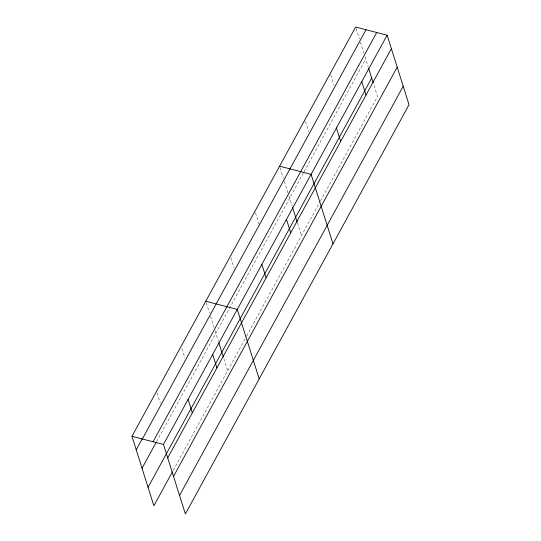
<?xml version="1.0" encoding="UTF-8"?>
<svg xmlns="http://www.w3.org/2000/svg" width="541" height="541" viewBox="0 0 541 541"><rect width="100%" height="100%" fill="white"/><g stroke="black" fill="none" stroke-linecap="round" stroke-linejoin="round"><path stroke-width="0.41" stroke-dasharray="2.71 2.03" d="M156.559 441.679L303.738 172.376M304.137 171.639L365.696 59.003M173.235 470.372L246.236 336.793M246.642 336.056L320.002 201.827M320.4 201.09L377.537 96.548L373.479 83.686M356.12 28.632L359.366 38.925M360.374 42.117L363.924 53.376M364.938 56.589L368.198 66.942M330.774 75.016L334.02 85.309M305.428 121.394L308.674 131.686M280.076 167.778L283.322 178.07M284.329 181.262L288.637 194.929M288.894 195.734L292.154 206.087M297.435 222.824L301.493 235.693M255.474 212.796L258.97 223.879M230.872 257.814L234.118 268.106M206.27 302.825L209.516 313.117M210.523 316.309L214.074 327.569M215.088 330.781L218.348 341.134M223.879 358.683L227.687 370.741M181.918 348.634L184.914 358.135M157.066 392.861L160.312 403.153"/><path stroke-width="0.81" d="M172.43 471.847L153.874 505.794L131.963 436.296L355.62 27.05L387.126 35.206L409.037 104.704L185.38 513.95L163.463 444.452L387.126 35.206M136.21 449.754L142.256 438.683M142.357 438.988L366.02 29.741M153.069 441.76L376.725 32.514M142.04 468.249L156.153 442.416M148.045 487.299L371.708 78.053M167.71 457.909L391.366 48.663M173.539 476.405L397.195 67.158M179.544 495.455L403.207 86.215M279.582 166.195L311.082 174.351L332.992 243.849M205.769 301.242L237.269 309.398L259.186 378.896M131.963 436.296L163.463 444.452M368.698 68.531L373.222 82.881M361.773 81.59L366.02 95.047M336.428 127.967L340.668 141.431M292.654 207.67L297.185 222.02M286.48 219.369L290.72 232.826M261.871 264.387L266.118 277.844M218.848 342.724L223.372 357.074M212.667 354.416L216.914 367.88M188.065 399.434L192.312 412.891"/></g></svg>
